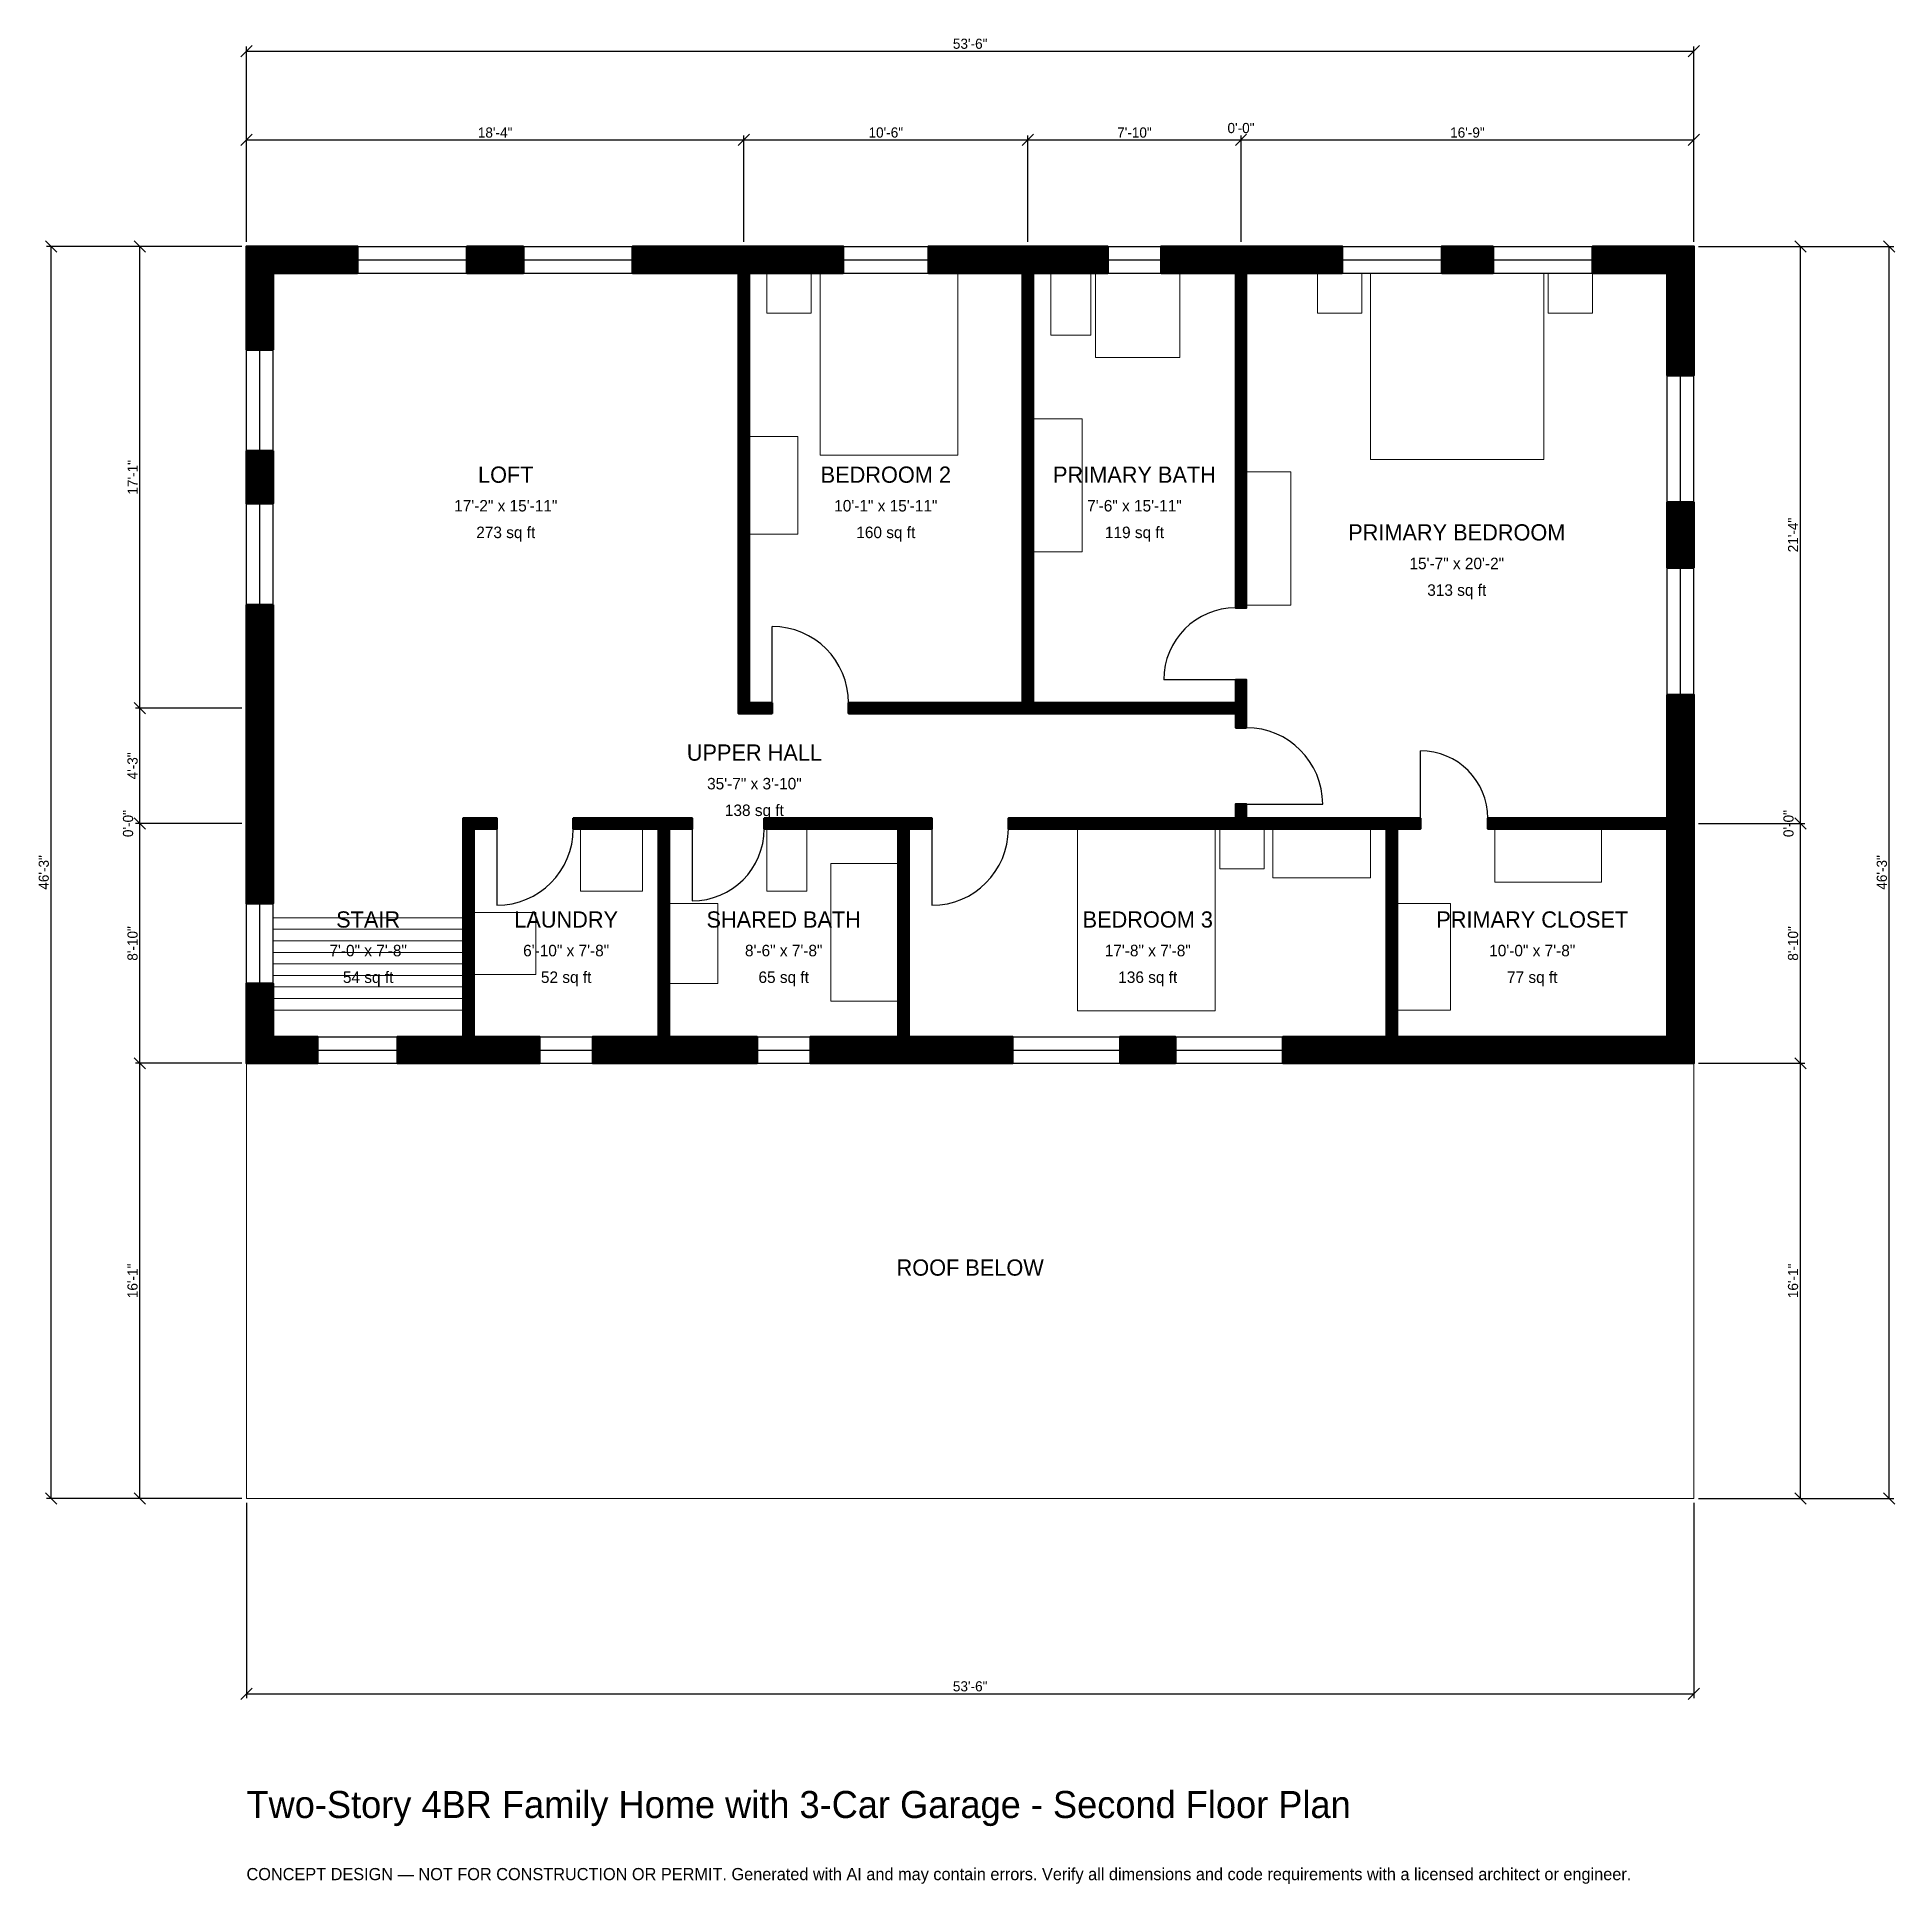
# Model space of a CAD drawing. Header units: inches. Extents: x -93 to 731, y -171 to 648.
import ezdxf
from ezdxf.enums import TextEntityAlignment as Align

# ---------------------------------------------------------------- set-up
doc = ezdxf.new("R2010")
doc.units = ezdxf.units.IN
doc.header["$MEASUREMENT"] = 0
doc.linetypes.add('DASHED', pattern=[0.6, 0.5, -0.1])
for name, color, linetype, lineweight in [('A-ANNO-DIMS', 1, 'Continuous', 13), ('A-ANNO-TEXT', 7, 'Continuous', 18), ('A-AREA-IDEN', 7, 'Continuous', 18), ('A-DOOR', 2, 'Continuous', 25), ('A-FLOR-FIXT', 9, 'Continuous', 13), ('A-FLOR-STRS', 3, 'Continuous', 18), ('A-FURN', 9, 'Continuous', 13), ('A-GLAZ', 4, 'Continuous', 25), ('A-SITE-PAVE', 8, 'Continuous', 13), ('A-WALL', 7, 'Continuous', 50), ('A-WALL-PATT', 8, 'Continuous', 13)]:
    doc.layers.add(name, color=color, linetype=linetype, lineweight=lineweight)
doc.dimstyles.new('PLAN', dxfattribs={"dimtxt": 4.5, "dimasz": 3, "dimexe": 2, "dimexo": 2, "dimgap": 1, "dimtad": 1, "dimdec": 0, "dimlunit": 4, "dimtsz": 2.5, "dimcen": 2.5, "dimclrd": 1, "dimclre": 1, "dimazin": 3, "dimtfac": 1, "dimtmove": 0, "dimatfit": 3})

msp = doc.modelspace()

# ---------------------------------------------------------------- hatches: boundary and pattern name
at = {"layer": 'A-WALL-PATT'}
h = msp.add_hatch(dxfattribs=at)
h.set_pattern_fill('ANSI31', color=8, scale=0.8)
h.paths.add_polyline_path([(288.9764, 192.9133), (288.9764, 192.9134), (285.4331, 192.9134), (250, 192.9134), (250, 204.7244), (285.4331, 204.7244), (288.9764, 204.7244), (288.9764, 296.8504), (229.5276, 296.8504), (229.5276, 301.5748), (288.9764, 301.5748), (288.9764, 301.5748), (293.7008, 301.5748), (293.7008, 301.5748), (303.937, 301.5748), (303.937, 296.8504), (293.7008, 296.8504), (293.7008, 204.7244), (297.2441, 204.7244), (339.6982, 204.7244), (339.6982, 192.9134), (297.2441, 192.9134), (293.7008, 192.9134), (293.7008, 192.9133), (288.9764, 192.9133)])
h.paths.add_polyline_path([(190.9449, 192.9134), (187.4016, 192.9134), (187.4016, 192.9133), (182.6772, 192.9133), (182.6772, 192.9134), (179.1339, 192.9134), (153.5433, 192.9134), (153.5433, 204.7244), (179.1339, 204.7244), (182.6772, 204.7244), (182.6772, 296.8504), (144.8819, 296.8504), (144.8819, 301.5748), (182.6772, 301.5748), (182.6772, 301.5748), (187.4016, 301.5748), (187.4016, 301.5748), (197.6378, 301.5748), (197.6378, 296.8504), (187.4016, 296.8504), (187.4016, 204.7244), (190.9449, 204.7244), (226.378, 204.7244), (226.378, 192.9134), (190.9449, 192.9134)])
h.paths.add_polyline_path([(104.3307, 192.9134), (100.7874, 192.9134), (100.7874, 192.9133), (96.063, 192.9133), (96.063, 192.9134), (92.5197, 192.9134), (66.9291, 192.9134), (66.9291, 204.7244), (92.5197, 204.7244), (96.063, 204.7244), (96.063, 296.8504), (96.063, 301.5748), (96.063, 301.5748), (100.7874, 301.5748), (100.7874, 301.5748), (111.0236, 301.5748), (111.0236, 296.8504), (100.7874, 296.8504), (100.7874, 204.7244), (104.3307, 204.7244), (129.9213, 204.7244), (129.9213, 192.9134), (104.3307, 192.9134)])
h.paths.add_polyline_path([(11.811, 192.9134), (11.811, 192.9133), (0, 192.9133), (0, 192.9134), (0, 192.9134), (0, 204.7244), (0, 204.7244), (0, 228.3465), (11.811, 228.3465), (11.811, 204.7244), (31.4961, 204.7244), (31.4961, 192.9134), (11.811, 192.9134)])
h.paths.add_polyline_path([(0, 293.3071), (0, 305.1181), (0, 344.4882), (0, 356.2992), (0, 396.1942), (11.811, 396.1942), (11.811, 356.2992), (11.811, 344.4882), (11.811, 305.1181), (11.811, 293.3071), (11.811, 263.7795), (0, 263.7795), (0, 293.3071)])
h.paths.add_polyline_path([(0, 464.4357), (11.811, 464.4357), (11.811, 441.0761), (0, 441.0761), (0, 464.4357)])
h.paths.add_polyline_path([(0, 543.3071), (0, 543.3071), (0, 555.1181), (0, 555.1181), (0, 555.1181), (11.811, 555.1181), (11.811, 555.1181), (49.2782, 555.1181), (49.2782, 543.3071), (11.811, 543.3071), (11.811, 509.3176), (0, 509.3176), (0, 543.3071)])
h.paths.add_polyline_path([(122.769, 555.1181), (122.769, 543.3071), (97.7034, 543.3071), (97.7034, 555.1181), (122.769, 555.1181)])
h.paths.add_polyline_path([(214.5669, 555.1181), (218.1102, 555.1181), (218.1102, 555.1181), (222.8346, 555.1181), (222.8346, 555.1181), (226.378, 555.1181), (264.5669, 555.1181), (264.5669, 543.3071), (226.378, 543.3071), (222.8346, 543.3071), (222.8346, 352.7559), (233.0709, 352.7559), (233.0709, 348.0315), (222.8346, 348.0315), (218.1102, 348.0315), (218.1102, 352.7559), (218.1102, 543.3071), (214.5669, 543.3071), (171.1942, 543.3071), (171.1942, 555.1181), (214.5669, 555.1181)])
h.paths.add_polyline_path([(340.5512, 555.1181), (344.0945, 555.1181), (344.0945, 555.1181), (348.8189, 555.1181), (348.8189, 555.1181), (352.3622, 555.1181), (381.8898, 555.1181), (381.8898, 543.3071), (352.3622, 543.3071), (348.8189, 543.3071), (348.8189, 352.7559), (438.5827, 352.7559), (438.5827, 352.7559), (438.5827, 362.9921), (443.3071, 362.9921), (443.3071, 348.0315), (443.3071, 348.0315), (443.3071, 341.7323), (438.5827, 341.7323), (438.5827, 348.0315), (348.8189, 348.0315), (344.0945, 348.0315), (266.9291, 348.0315), (266.9291, 352.7559), (344.0945, 352.7559), (344.0945, 543.3071), (340.5512, 543.3071), (302.3622, 543.3071), (302.3622, 555.1181), (340.5512, 555.1181)])
h.paths.add_polyline_path([(438.5827, 555.1181), (438.5827, 555.1181), (443.3071, 555.1181), (443.3071, 555.1181), (446.8504, 555.1181), (446.8504, 555.1181), (485.8268, 555.1181), (485.8268, 543.3071), (443.3071, 543.3071), (443.3071, 394.8819), (438.5827, 394.8819), (438.5827, 543.3071), (435.0394, 543.3071), (435.0394, 543.3071), (405.5118, 543.3071), (405.5118, 555.1181), (438.5827, 555.1181)])
h.paths.add_polyline_path([(552.7559, 555.1181), (552.7559, 543.3071), (529.9213, 543.3071), (529.9213, 555.1181), (552.7559, 555.1181)])
h.paths.add_polyline_path([(629.9213, 555.1181), (629.9213, 555.1181), (641.7323, 555.1181), (641.7323, 555.1181), (641.7323, 555.1181), (641.7323, 543.3071), (641.7323, 543.3071), (641.7323, 497.9659), (629.9213, 497.9659), (629.9213, 543.3071), (596.8504, 543.3071), (596.8504, 555.1181), (629.9213, 555.1181)])
h.paths.add_polyline_path([(641.7323, 412.664), (629.9213, 412.664), (629.9213, 441.6667), (641.7323, 441.6667), (641.7323, 412.664)])
h.paths.add_polyline_path([(641.7323, 305.1181), (641.7323, 305.1181), (641.7323, 301.5748), (641.7323, 301.5748), (641.7323, 296.8504), (641.7323, 296.8504), (641.7323, 204.7244), (641.7323, 204.7244), (641.7323, 192.9134), (641.7323, 192.9134), (641.7323, 192.9133), (629.9213, 192.9133), (629.9213, 192.9134), (513.7795, 192.9134), (510.2362, 192.9134), (510.2362, 192.9133), (505.5118, 192.9133), (505.5118, 192.9134), (501.9685, 192.9134), (459.5144, 192.9134), (459.5144, 204.7244), (501.9685, 204.7244), (505.5118, 204.7244), (505.5118, 296.8504), (443.3071, 296.8504), (438.5827, 296.8504), (337.7953, 296.8504), (337.7953, 301.5748), (438.5827, 301.5748), (438.5827, 307.874), (443.3071, 307.874), (443.3071, 301.5748), (505.5118, 301.5748), (505.5118, 301.5748), (510.2362, 301.5748), (510.2362, 301.5748), (520.4724, 301.5748), (520.4724, 296.8504), (510.2362, 296.8504), (510.2362, 204.7244), (513.7795, 204.7244), (629.9213, 204.7244), (629.9213, 293.3071), (629.9213, 293.3071), (629.9213, 296.8504), (550.3937, 296.8504), (550.3937, 301.5748), (629.9213, 301.5748), (629.9213, 356.3648), (641.7323, 356.3648), (641.7323, 305.1181)])
h.paths.add_polyline_path([(387.336, 192.9134), (387.336, 204.7244), (411.8766, 204.7244), (411.8766, 192.9134), (387.336, 192.9134)])

# ---------------------------------------------------------------- linework, layer by layer
at = {"layer": 'A-DOOR'}
for p, q in [((233.0709, 352.7559), (233.0709, 386.6142)), ((438.5827, 362.9921), (406.6929, 362.9921)), ((520.4724, 301.5748), (520.4724, 331.4961)), ((443.3071, 307.874), (477.1654, 307.874)), ((111.0236, 296.8504), (111.0236, 262.9921)), ((197.6378, 296.8504), (197.6378, 264.9606)), ((303.937, 296.8504), (303.937, 262.9921))]:
    msp.add_line(p, q, dxfattribs=at)
for centre, radius, start, end in [((438.5827, 362.9921), 31.8898, 90, 180), ((233.0709, 352.7559), 33.8583, 0, 90), ((443.3071, 307.874), 33.8583, 0, 90), ((520.4724, 301.5748), 29.9213, 0, 90), ((111.0236, 296.8504), 33.8583, 270, 360), ((197.6378, 296.8504), 31.8898, 270, 360), ((303.937, 296.8504), 33.8583, 270, 360)]:
    msp.add_arc(centre, radius, start, end, dxfattribs=at)
at = {"layer": 'A-FLOR-FIXT'}
for points in [[(356.6929, 515.748), (374.4094, 515.748), (374.4094, 543.3071), (356.6929, 543.3071)], [(376.378, 505.9055), (413.7795, 505.9055), (413.7795, 543.3071), (376.378, 543.3071)], [(348.8189, 419.685), (370.4724, 419.685), (370.4724, 478.7402), (348.8189, 478.7402)], [(230.7087, 269.2913), (248.4252, 269.2913), (248.4252, 296.8504), (230.7087, 296.8504)], [(259.0551, 220.4724), (288.9764, 220.4724), (288.9764, 281.4961), (259.0551, 281.4961)], [(187.4016, 228.3465), (209.0551, 228.3465), (209.0551, 263.7795), (187.4016, 263.7795)]]:
    msp.add_lwpolyline(points, close=True, dxfattribs=at)
at = {"layer": 'A-FLOR-STRS'}
for p, q in [((11.811, 257.4803), (96.063, 257.4803)), ((11.811, 252.3622), (96.063, 252.3622)), ((11.811, 247.2441), (96.063, 247.2441)), ((11.811, 242.126), (96.063, 242.126)), ((11.811, 237.0079), (96.063, 237.0079)), ((11.811, 231.8898), (96.063, 231.8898)), ((11.811, 226.7717), (96.063, 226.7717)), ((11.811, 221.6535), (96.063, 221.6535)), ((11.811, 216.5354), (96.063, 216.5354))]:
    msp.add_line(p, q, dxfattribs=at)
at = {"layer": 'A-FURN'}
for points in [[(230.7087, 525.5906), (250.3937, 525.5906), (250.3937, 543.3071), (230.7087, 543.3071)], [(254.3307, 462.5984), (315.3543, 462.5984), (315.3543, 543.3071), (254.3307, 543.3071)], [(474.8031, 525.5906), (494.4882, 525.5906), (494.4882, 543.3071), (474.8031, 543.3071)], [(498.4252, 460.6299), (575.1968, 460.6299), (575.1968, 543.3071), (498.4252, 543.3071)], [(577.1654, 525.5906), (596.8504, 525.5906), (596.8504, 543.3071), (577.1654, 543.3071)], [(222.8346, 427.5591), (244.4882, 427.5591), (244.4882, 470.8661), (222.8346, 470.8661)], [(443.3071, 396.063), (462.9921, 396.063), (462.9921, 455.1181), (443.3071, 455.1181)], [(148.0315, 269.2913), (175.5906, 269.2913), (175.5906, 296.8504), (148.0315, 296.8504)], [(368.5039, 216.1417), (429.5276, 216.1417), (429.5276, 296.8504), (368.5039, 296.8504)], [(431.4961, 279.1339), (451.1811, 279.1339), (451.1811, 296.8504), (431.4961, 296.8504)], [(455.1181, 275.1969), (498.4252, 275.1969), (498.4252, 296.8504), (455.1181, 296.8504)], [(553.5433, 273.2283), (600.7874, 273.2283), (600.7874, 296.8504), (553.5433, 296.8504)], [(510.2362, 216.5354), (533.8583, 216.5354), (533.8583, 263.7795), (510.2362, 263.7795)], [(100.7874, 232.2835), (128.3465, 232.2835), (128.3465, 259.8425), (100.7874, 259.8425)]]:
    msp.add_lwpolyline(points, close=True, dxfattribs=at)
at = {"layer": 'A-GLAZ'}
for p, q in [((49.2782, 555.1181), (97.7034, 555.1181)), ((122.769, 555.1181), (171.1942, 555.1181)), ((264.5669, 555.1181), (302.3622, 555.1181)), ((381.8898, 555.1181), (405.5118, 555.1181)), ((485.8268, 555.1181), (529.9213, 555.1181)), ((552.7559, 555.1181), (596.8504, 555.1181)), ((49.2782, 549.2126), (97.7034, 549.2126)), ((122.769, 549.2126), (171.1942, 549.2126)), ((264.5669, 549.2126), (302.3622, 549.2126)), ((381.8898, 549.2126), (405.5118, 549.2126)), ((485.8268, 549.2126), (529.9213, 549.2126)), ((552.7559, 549.2126), (596.8504, 549.2126)), ((49.2782, 543.3071), (97.7034, 543.3071)), ((122.769, 543.3071), (171.1942, 543.3071)), ((264.5669, 543.3071), (302.3622, 543.3071)), ((381.8898, 543.3071), (405.5118, 543.3071)), ((485.8268, 543.3071), (529.9213, 543.3071)), ((552.7559, 543.3071), (596.8504, 543.3071)), ((0, 464.4357), (0, 509.3176)), ((5.9055, 464.4357), (5.9055, 509.3176)), ((11.811, 464.4357), (11.811, 509.3176)), ((629.9213, 441.6667), (629.9213, 497.9659)), ((635.8268, 441.6667), (635.8268, 497.9659)), ((641.7323, 441.6667), (641.7323, 497.9659)), ((0, 396.1942), (0, 441.0761)), ((5.9055, 396.1942), (5.9055, 441.0761)), ((11.811, 396.1942), (11.811, 441.0761)), ((629.9213, 356.3648), (629.9213, 412.664)), ((635.8268, 356.3648), (635.8268, 412.664)), ((641.7323, 356.3648), (641.7323, 412.664)), ((0, 228.3465), (0, 263.7795)), ((5.9055, 228.3465), (5.9055, 263.7795)), ((11.811, 228.3465), (11.811, 263.7795)), ((31.4961, 204.7244), (66.9291, 204.7244)), ((31.4961, 198.8189), (66.9291, 198.8189)), ((129.9213, 204.7244), (153.5433, 204.7244)), ((129.9213, 198.8189), (153.5433, 198.8189)), ((226.378, 204.7244), (250, 204.7244)), ((226.378, 198.8189), (250, 198.8189)), ((339.6982, 204.7244), (387.336, 204.7244)), ((339.6982, 198.8189), (387.336, 198.8189)), ((411.8766, 204.7244), (459.5144, 204.7244)), ((411.8766, 198.8189), (459.5144, 198.8189)), ((31.4961, 192.9134), (66.9291, 192.9134)), ((129.9213, 192.9134), (153.5433, 192.9134)), ((226.378, 192.9134), (250, 192.9134)), ((339.6982, 192.9134), (387.336, 192.9134)), ((411.8766, 192.9134), (459.5144, 192.9134))]:
    msp.add_line(p, q, dxfattribs=at)
at = {"layer": 'A-SITE-PAVE', "linetype": 'DASHED'}
msp.add_lwpolyline([(0, 0), (641.7323, 0), (641.7323, 192.9134), (0, 192.9134)], close=True, dxfattribs=at)
at = {"layer": 'A-WALL'}
for points in [[(0, 543.3071), (0, 543.3071), (0, 555.1181), (0, 555.1181), (0, 555.1181), (11.811, 555.1181), (11.811, 555.1181), (49.2782, 555.1181), (49.2782, 543.3071), (11.811, 543.3071), (11.811, 509.3176), (0, 509.3176), (0, 543.3071)], [(122.769, 555.1181), (122.769, 543.3071), (97.7034, 543.3071), (97.7034, 555.1181), (122.769, 555.1181)], [(214.5669, 555.1181), (218.1102, 555.1181), (218.1102, 555.1181), (222.8346, 555.1181), (222.8346, 555.1181), (226.378, 555.1181), (264.5669, 555.1181), (264.5669, 543.3071), (226.378, 543.3071), (222.8346, 543.3071), (222.8346, 352.7559), (233.0709, 352.7559), (233.0709, 348.0315), (222.8346, 348.0315), (218.1102, 348.0315), (218.1102, 352.7559), (218.1102, 543.3071), (214.5669, 543.3071), (171.1942, 543.3071), (171.1942, 555.1181), (214.5669, 555.1181)], [(340.5512, 555.1181), (344.0945, 555.1181), (344.0945, 555.1181), (348.8189, 555.1181), (348.8189, 555.1181), (352.3622, 555.1181), (381.8898, 555.1181), (381.8898, 543.3071), (352.3622, 543.3071), (348.8189, 543.3071), (348.8189, 352.7559), (438.5827, 352.7559), (438.5827, 352.7559), (438.5827, 362.9921), (443.3071, 362.9921), (443.3071, 348.0315), (443.3071, 348.0315), (443.3071, 341.7323), (438.5827, 341.7323), (438.5827, 348.0315), (348.8189, 348.0315), (344.0945, 348.0315), (266.9291, 348.0315), (266.9291, 352.7559), (344.0945, 352.7559), (344.0945, 543.3071), (340.5512, 543.3071), (302.3622, 543.3071), (302.3622, 555.1181), (340.5512, 555.1181)], [(438.5827, 555.1181), (438.5827, 555.1181), (443.3071, 555.1181), (443.3071, 555.1181), (446.8504, 555.1181), (446.8504, 555.1181), (485.8268, 555.1181), (485.8268, 543.3071), (443.3071, 543.3071), (443.3071, 394.8819), (438.5827, 394.8819), (438.5827, 543.3071), (435.0394, 543.3071), (435.0394, 543.3071), (405.5118, 543.3071), (405.5118, 555.1181), (438.5827, 555.1181)], [(552.7559, 555.1181), (552.7559, 543.3071), (529.9213, 543.3071), (529.9213, 555.1181), (552.7559, 555.1181)], [(629.9213, 555.1181), (629.9213, 555.1181), (641.7323, 555.1181), (641.7323, 555.1181), (641.7323, 555.1181), (641.7323, 543.3071), (641.7323, 543.3071), (641.7323, 497.9659), (629.9213, 497.9659), (629.9213, 543.3071), (596.8504, 543.3071), (596.8504, 555.1181), (629.9213, 555.1181)], [(0, 464.4357), (11.811, 464.4357), (11.811, 441.0761), (0, 441.0761), (0, 464.4357)], [(641.7323, 412.664), (629.9213, 412.664), (629.9213, 441.6667), (641.7323, 441.6667), (641.7323, 412.664)], [(0, 293.3071), (0, 305.1181), (0, 344.4882), (0, 356.2992), (0, 396.1942), (11.811, 396.1942), (11.811, 356.2992), (11.811, 344.4882), (11.811, 305.1181), (11.811, 293.3071), (11.811, 263.7795), (0, 263.7795), (0, 293.3071)], [(641.7323, 305.1181), (641.7323, 305.1181), (641.7323, 301.5748), (641.7323, 301.5748), (641.7323, 296.8504), (641.7323, 296.8504), (641.7323, 204.7244), (641.7323, 204.7244), (641.7323, 192.9134), (641.7323, 192.9134), (641.7323, 192.9133), (629.9213, 192.9133), (629.9213, 192.9134), (513.7795, 192.9134), (510.2362, 192.9134), (510.2362, 192.9133), (505.5118, 192.9133), (505.5118, 192.9134), (501.9685, 192.9134), (459.5144, 192.9134), (459.5144, 204.7244), (501.9685, 204.7244), (505.5118, 204.7244), (505.5118, 296.8504), (443.3071, 296.8504), (438.5827, 296.8504), (337.7953, 296.8504), (337.7953, 301.5748), (438.5827, 301.5748), (438.5827, 307.874), (443.3071, 307.874), (443.3071, 301.5748), (505.5118, 301.5748), (505.5118, 301.5748), (510.2362, 301.5748), (510.2362, 301.5748), (520.4724, 301.5748), (520.4724, 296.8504), (510.2362, 296.8504), (510.2362, 204.7244), (513.7795, 204.7244), (629.9213, 204.7244), (629.9213, 293.3071), (629.9213, 293.3071), (629.9213, 296.8504), (550.3937, 296.8504), (550.3937, 301.5748), (629.9213, 301.5748), (629.9213, 356.3648), (641.7323, 356.3648), (641.7323, 305.1181)], [(104.3307, 192.9134), (100.7874, 192.9134), (100.7874, 192.9133), (96.063, 192.9133), (96.063, 192.9134), (92.5197, 192.9134), (66.9291, 192.9134), (66.9291, 204.7244), (92.5197, 204.7244), (96.063, 204.7244), (96.063, 296.8504), (96.063, 301.5748), (96.063, 301.5748), (100.7874, 301.5748), (100.7874, 301.5748), (111.0236, 301.5748), (111.0236, 296.8504), (100.7874, 296.8504), (100.7874, 204.7244), (104.3307, 204.7244), (129.9213, 204.7244), (129.9213, 192.9134), (104.3307, 192.9134)], [(190.9449, 192.9134), (187.4016, 192.9134), (187.4016, 192.9133), (182.6772, 192.9133), (182.6772, 192.9134), (179.1339, 192.9134), (153.5433, 192.9134), (153.5433, 204.7244), (179.1339, 204.7244), (182.6772, 204.7244), (182.6772, 296.8504), (144.8819, 296.8504), (144.8819, 301.5748), (182.6772, 301.5748), (182.6772, 301.5748), (187.4016, 301.5748), (187.4016, 301.5748), (197.6378, 301.5748), (197.6378, 296.8504), (187.4016, 296.8504), (187.4016, 204.7244), (190.9449, 204.7244), (226.378, 204.7244), (226.378, 192.9134), (190.9449, 192.9134)], [(288.9764, 192.9133), (288.9764, 192.9134), (285.4331, 192.9134), (250, 192.9134), (250, 204.7244), (285.4331, 204.7244), (288.9764, 204.7244), (288.9764, 296.8504), (229.5276, 296.8504), (229.5276, 301.5748), (288.9764, 301.5748), (288.9764, 301.5748), (293.7008, 301.5748), (293.7008, 301.5748), (303.937, 301.5748), (303.937, 296.8504), (293.7008, 296.8504), (293.7008, 204.7244), (297.2441, 204.7244), (339.6982, 204.7244), (339.6982, 192.9134), (297.2441, 192.9134), (293.7008, 192.9134), (293.7008, 192.9133), (288.9764, 192.9133)], [(11.811, 192.9134), (11.811, 192.9133), (0, 192.9133), (0, 192.9134), (0, 192.9134), (0, 204.7244), (0, 204.7244), (0, 228.3465), (11.811, 228.3465), (11.811, 204.7244), (31.4961, 204.7244), (31.4961, 192.9134), (11.811, 192.9134)], [(387.336, 192.9134), (387.336, 204.7244), (411.8766, 204.7244), (411.8766, 192.9134), (387.336, 192.9134)]]:
    msp.add_lwpolyline(points, close=True, dxfattribs=at)

# ---------------------------------------------------------------- texts
at = {"layer": 'A-ANNO-TEXT'}
for s, height, p in [('Two-Story 4BR Family Home with 3-Car Garage - Second Floor Plan', 12, (0, -141.7323)), ('CONCEPT DESIGN — NOT FOR CONSTRUCTION OR PERMIT. Generated with AI and may contain errors. Verify all dimensions and code requirements with a licensed architect or engineer.', 5.4, (0, -169.2913))]:
    msp.add_text(s, height=height, dxfattribs=at).set_placement(p)
at = {"layer": 'A-AREA-IDEN'}
for s, height, p in [('LOFT', 7.2, (114.9606, 453.937)), ('BEDROOM 2', 7.2, (283.4646, 453.937)), ('PRIMARY BATH', 7.2, (393.7008, 453.937)), ('17\'-2" x 15\'-11"', 5.1, (114.9606, 440.1575)), ('10\'-1" x 15\'-11"', 5.1, (283.4646, 440.1575)), ('7\'-6" x 15\'-11"', 5.1, (393.7008, 440.1575)), ('273 sq ft', 5.1, (114.9606, 428.3465)), ('160 sq ft', 5.1, (283.4646, 428.3465)), ('119 sq ft', 5.1, (393.7008, 428.3465)), ('PRIMARY BEDROOM', 7.2, (536.6142, 428.3465)), ('15\'-7" x 20\'-2"', 5.1, (536.6142, 414.5669)), ('313 sq ft', 5.1, (536.6142, 402.7559)), ('UPPER HALL', 7.2, (225.1969, 330.7087)), ('35\'-7" x 3\'-10"', 5.1, (225.1969, 316.9291)), ('138 sq ft', 5.1, (225.1969, 305.1181)), ('STAIR', 7.2, (53.937, 256.6929)), ('LAUNDRY', 7.2, (141.7323, 256.6929)), ('SHARED BATH', 7.2, (238.189, 256.6929)), ('BEDROOM 3', 7.2, (399.6063, 256.6929)), ('PRIMARY CLOSET', 7.2, (570.0787, 256.6929)), ('7\'-0" x 7\'-8"', 5.1, (53.937, 242.9134)), ('6\'-10" x 7\'-8"', 5.1, (141.7323, 242.9134)), ('8\'-6" x 7\'-8"', 5.1, (238.189, 242.9134)), ('17\'-8" x 7\'-8"', 5.1, (399.6063, 242.9134)), ('10\'-0" x 7\'-8"', 5.1, (570.0787, 242.9134)), ('54 sq ft', 5.1, (53.937, 231.1024)), ('52 sq ft', 5.1, (141.7323, 231.1024)), ('65 sq ft', 5.1, (238.189, 231.1024)), ('136 sq ft', 5.1, (399.6063, 231.1024)), ('77 sq ft', 5.1, (570.0787, 231.1024)), ('ROOF BELOW', 7.2, (320.8661, 102.3622))]:
    msp.add_text(s, height=height, dxfattribs=at).set_placement(p, align=Align.MIDDLE_CENTER)

# ---------------------------------------------------------------- dimensions: what is measured, and where the dimension line sits
at = {"layer": 'A-ANNO-DIMS'}
for base, p1, p2, text in [((0, 641.7323), (0, 555.1181), (641.7323, 555.1181), '53\'-6"'), ((440.9449, 602.3622), (440.9449, 555.1181), (440.9449, 555.1181), '0\'-0"'), ((0, 602.3622), (0, 555.1181), (220.4724, 555.1181), '18\'-4"'), ((220.4724, 602.3622), (220.4724, 555.1181), (346.4567, 555.1181), '10\'-6"'), ((346.4567, 602.3622), (346.4567, 555.1181), (440.9449, 555.1181), '7\'-10"'), ((440.9449, 602.3622), (440.9449, 555.1181), (641.7323, 555.1181), '16\'-9"'), ((0, -86.6142), (0, 0), (641.7323, 0), '53\'-6"')]:
    msp.add_linear_dim(base=base, p1=p1, p2=p2, text=text, dimstyle='PLAN', dxfattribs=at).render()
for base, p1, p2, text in [((-86.6142, 0), (0, 0), (0, 555.1181), '46\'-3"'), ((-47.2441, 350.3937), (0, 350.3937), (0, 555.1181), '17\'-1"'), ((688.9764, 299.2126), (641.7323, 299.2126), (641.7323, 555.1181), '21\'-4"'), ((728.3465, 0), (641.7323, 0), (641.7323, 555.1181), '46\'-3"'), ((-47.2441, 299.2126), (0, 299.2126), (0, 350.3937), '4\'-3"'), ((-47.2441, 299.2126), (0, 299.2126), (0, 299.2126), '0\'-0"'), ((688.9764, 299.2126), (641.7323, 299.2126), (641.7323, 299.2126), '0\'-0"'), ((-47.2441, 192.9134), (0, 192.9134), (0, 299.2126), '8\'-10"'), ((688.9764, 192.9134), (641.7323, 192.9134), (641.7323, 299.2126), '8\'-10"'), ((-47.2441, 0), (0, 0), (0, 192.9134), '16\'-1"'), ((688.9764, 0), (641.7323, 0), (641.7323, 192.9134), '16\'-1"')]:
    msp.add_linear_dim(base=base, p1=p1, p2=p2, angle=90, text=text, dimstyle='PLAN', dxfattribs=at).render()

doc.saveas('drawing.dxf')
